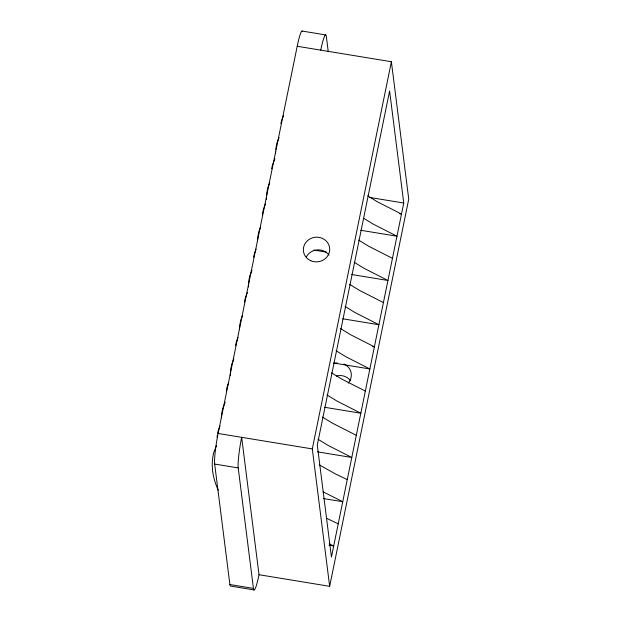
<?xml version="1.0" encoding="UTF-8"?>
<svg xmlns="http://www.w3.org/2000/svg" width="621" height="621" viewBox="0 0 621 621"><rect width="100%" height="100%" fill="white"/><g stroke="black" fill="none" stroke-linecap="round" stroke-linejoin="round"><path stroke-width="0.93" d="M254.183 589.95L230.639 586.084A24.002 2.577 -80.7 0 1 229.886 584.532L214.664 464.05A24.002 2.577 -80.7 0 1 218.118 433.474L297.203 46.272A24.002 2.577 -80.7 0 1 302.497 31.376M229.886 584.532L253.43 588.398L238.208 467.916A24.002 2.577 -80.7 0 1 241.662 437.331L259.019 574.728L329.658 586.317L312.301 448.921L391.385 61.727L297.203 46.272M403.751 203.028L331.443 557.037L317.292 445.009L389.6 91L403.751 203.028L369.65 197.439M329.658 586.317L408.742 199.116L391.385 61.727M283.626 115.413L281.515 120.769A420.875 142.457 11.5 0 0 280.902 123.54M279.101 137.536L276.997 142.892A420.875 142.457 11.5 0 0 275.825 149.428M274.932 158.774L272.479 165.015A420.875 142.457 11.5 0 0 271.695 168.733M269.716 182.683L267.962 187.138A420.875 142.457 11.5 0 0 266.611 195.584M265.547 203.913L263.444 209.269A420.875 142.457 11.5 0 0 262.38 214.858M260.68 226.937L258.926 231.392A420.875 142.457 11.5 0 0 257.513 240.793M256.155 249.06L254.4 253.515A420.875 142.457 11.5 0 0 253.624 257.234M251.986 270.29L249.883 275.646A420.875 142.457 11.5 0 0 248.416 286.964M247.469 292.421L245.365 297.769A420.875 142.457 11.5 0 0 244.433 302.419M242.601 315.437L240.847 319.893A420.875 142.457 11.5 0 0 239.442 329.293M238.084 337.56L236.329 342.024A420.875 142.457 11.5 0 0 235.545 345.734M233.915 358.798L231.812 364.147A420.875 142.457 11.5 0 0 230.337 375.464M228.691 382.707L227.286 386.27A420.875 142.457 11.5 0 0 226.355 390.927M225.221 402.152L222.768 408.401A420.875 142.457 11.5 0 0 221.363 417.793M220.005 426.06L218.25 430.524A420.875 142.457 11.5 0 0 217.637 433.303M216.535 445.513L213.733 452.647A420.875 142.457 11.5 0 0 218.196 490.186M302.039 31.05L325.583 34.916M399.613 213.787L401.523 214.098L377.552 201.887L367.686 195.832M360.723 230.275L397.005 236.228L373.035 224.01L363.991 218.46M313.729 250.053L326.141 252.095M351.688 274.521L387.97 280.475L363.991 268.264L354.133 262.209M342.645 318.775L378.926 324.729L354.956 312.518L345.09 306.464M372.499 346.541L374.409 346.852L350.438 334.641L340.572 328.587M333.609 363.029L369.891 368.975L345.92 356.764L336.054 350.71M324.573 407.275L360.855 413.229L336.877 401.019L327.019 394.964M218.118 433.474L312.301 448.921M317.44 451.84L351.812 457.483L327.841 445.273L317.975 439.218M214.664 464.05L238.208 467.916M323.681 498.601L342.776 501.729L323.029 491.793M328.967 545.199L333.741 545.983L329.277 543.817M326.957 518.457L338.259 523.86M358.651 240.086L368.517 246.141L392.488 258.352M349.607 284.333L359.474 290.387L383.452 302.598M331.536 372.841L341.395 378.895L365.373 391.106M322.493 417.087L332.359 423.142L356.338 435.352M319.21 464.873L335.992 474.203L347.294 479.606M328.268 51.76L326.335 36.468A24.002 2.577 -80.7 0 0 320.746 50.138M217.071 437.06A420.875 142.457 11.5 0 1 217.319 435.174M266.487 199.426A420.875 142.457 11.5 0 1 266.518 197.501M275.553 153.247A420.875 142.457 11.5 0 1 275.654 151.33M259.019 574.728A24.002 2.577 -80.7 0 1 253.43 588.398M336.264 376.039A13.196 12.342 -7.2 0 1 350.679 380.789M343.918 363.999A13.196 12.342 -7.2 0 1 348.133 383.134M333.842 363.603A13.196 12.342 -7.2 0 1 337.211 362.905M306.262 257.009A13.196 12.342 -7.2 0 1 329.037 255.107M310.772 260.735A13.196 12.342 -7.2 0 0 329.673 248.431A13.196 12.342 -7.2 0 0 309.126 239.419A13.196 12.342 -7.2 0 0 310.772 260.735"/></g></svg>
